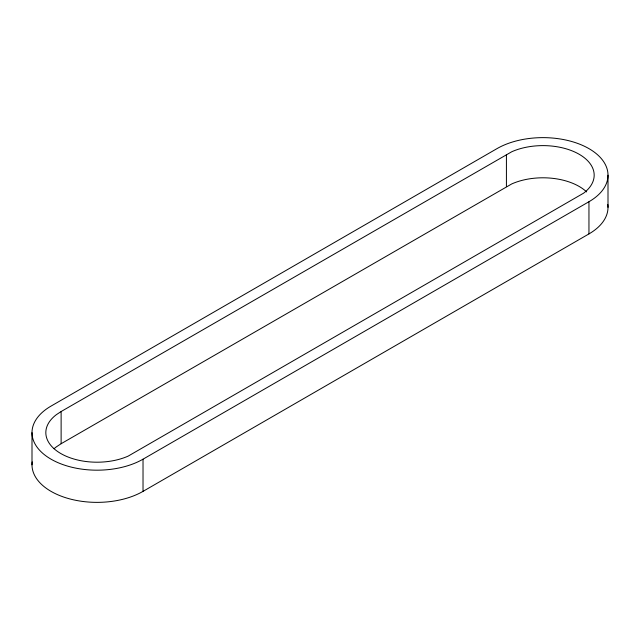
<?xml version="1.0" encoding="UTF-8"?>
<svg xmlns="http://www.w3.org/2000/svg" width="640" height="640" viewBox="0 0 640 640"><rect width="100%" height="100%" fill="white"/><g stroke="black" fill="none" stroke-linecap="round" stroke-linejoin="round"><path stroke-width="0.96" d="M61.12 411.536L56.408 414.64A51.208 29.568 0 0 0 60.824 453.544A51.208 29.568 0 0 0 128.208 456.096L583.592 193.176A51.208 29.568 0 0 0 579.176 154.272A51.208 29.568 0 0 0 511.792 151.728L61.12 411.536L61.12 443.72L56.408 446.824A51.208 29.568 0 0 0 54.088 448.72M61.12 443.72L511.792 183.904A51.208 29.568 0 0 1 586.632 191.92M143.024 459.184L588.952 201.728A65.032 37.544 0 0 0 588.952 148.632A65.032 37.544 0 0 0 496.976 148.632L51.048 406.088A65.032 37.544 0 0 0 51.048 459.184A65.032 37.544 0 0 0 143.024 459.184L143.024 491.368A65.032 37.544 0 0 1 69.808 498.92A65.032 37.544 0 0 1 32.2 461.872M143.024 491.368L588.952 233.912A65.032 37.544 0 0 0 607.8 204.416M608 175.184L608 207.36M588.952 201.728L588.952 233.912M506.416 154.448L506.416 186.632M32 432.64L32 464.816"/></g></svg>
